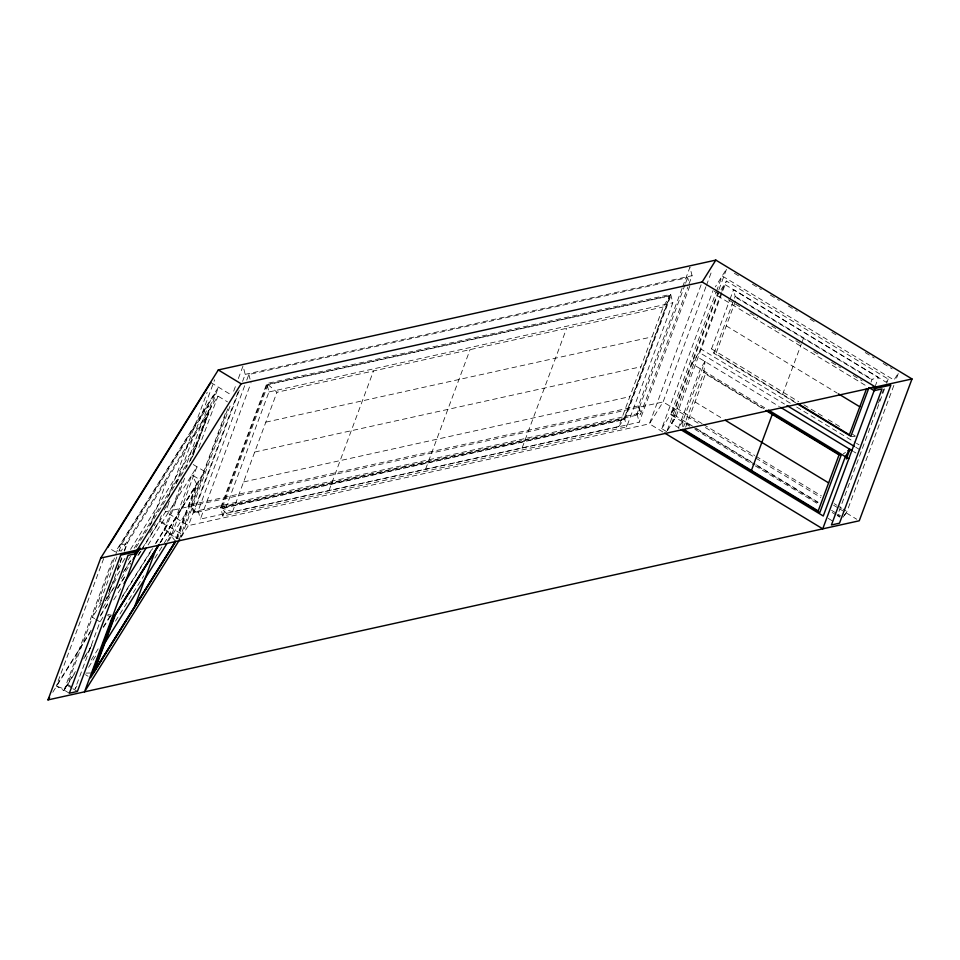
<?xml version="1.0" encoding="UTF-8"?>
<svg xmlns="http://www.w3.org/2000/svg" width="960" height="960" viewBox="0 0 960 960"><rect width="100%" height="100%" fill="white"/><g stroke="black" fill="none" stroke-linecap="round" stroke-linejoin="round"><path stroke-width="0.72" stroke-dasharray="4.8 3.6" d="M682.716 426.564L682.908 420.888L704.976 361.536L703.86 372.3L683.664 426.624M103.692 558.54L56.292 686.004L63.9 690.612L75.78 671.592M63.9 690.612L113.388 557.544M69.348 693.228L64.104 690.06L67.128 685.224L115.14 556.128M115.656 554.736L117.72 549.18L214.644 394.068L227.484 401.844M116.868 556.968L99.432 603.84L101.796 600.048M118.908 551.448L121.476 544.56L208.332 405.564L208.812 412.608L192.288 457.056M107.148 596.664L105.6 600.84L114.276 586.944M109.212 591.108L110.772 586.944M117.48 568.884L119.544 563.328M120.072 561.936L121.62 557.772M124.2 550.824L126.78 543.888L208.812 412.608M121.872 558.168L106.776 598.752L113.844 587.448M124.476 551.16L127.596 542.772M150.444 524.916L167.616 478.728M161.34 515.604L159.264 521.208L137.88 555.432M168.636 495.996L207.18 392.352M168.696 503.352L165.564 511.776L141.732 549.912M176.004 483.696L214.644 379.776M134.172 548.244L186.288 464.844L208.332 405.564M230.028 406.152L182.292 534.492L179.268 539.328L164.052 530.112L182.052 481.716M189.324 462.156L214.644 394.068M190.464 460.872L207.636 414.684M155.784 543.564L166.872 525.816L184.596 478.176M192.408 457.164L218.436 387.156L115.464 551.952L109.128 548.112M198.852 447.492L217.98 396.084L121.044 551.196L117.72 549.18M175.536 541.368L169.824 534.18L177.432 538.788L199.5 479.436L191.892 474.828L169.824 534.18L164.316 543M167.232 541.452L171.996 533.82L196.932 466.764L147.684 545.58M176.208 538.38L195.492 486.516L160.956 541.788M176.568 538.584L196.776 484.26L191.892 474.828M225.324 413.556L191.472 504.6L193.632 513.024L640.512 414.348L687.912 286.896M233.664 391.152L236.268 384.144M238.356 378.54L243.036 365.94L245.196 374.364L242.592 381.36M179.268 539.328L228.312 407.448M238.02 392.148L188.388 525.612L180.456 538.296M193.632 513.024L239.472 389.76M244.668 385.728L197.868 511.584L193.836 512.472M246.756 380.112L248.844 374.496L687.66 277.608L689.1 283.224M689.82 286.032L639.168 422.22L200.352 519.108L250.476 384.324M220.668 507.6L266.808 383.532L670.68 294.372L672.828 302.784L626.688 426.852L222.828 516.024L220.668 507.6L624.54 418.428L670.68 294.372L663.18 306.984L618.72 426.54L232.488 511.824L220.668 507.6L227.988 514.884M222.828 516.024L268.968 391.956L266.808 383.532L276.948 392.268L663.18 306.984M232.488 511.824L276.948 392.268M329.04 490.5L373.5 370.944M425.604 469.176L470.064 349.632M522.156 447.864L566.616 328.308M682.116 288.276L638.352 405.936L640.512 414.348M682.632 286.884L689.928 267.264L692.076 275.688L688.44 285.492M685.056 284.628L636.684 414.696L640.716 413.796M685.572 283.224L687.66 277.608M701.112 284.796L649.416 423.816L188.388 525.612L165.564 511.776L663.096 401.928L698.988 423.672M705.912 286.776L663.096 401.928L649.416 423.816L663.432 432.312M706.44 285.372L712.176 269.928M666.744 431.7L661.692 428.64L713.052 290.532M689.844 426.252L670.608 414.6L715.932 292.74M716.448 291.336L722.172 275.94L894 380.052L898.56 372.756L895.956 379.752M718.404 291.048L675.168 407.304L670.608 414.6M718.92 289.644L726.732 268.644L715.332 286.884M667.248 430.308L717.336 295.656L719.712 291.852M679.272 428.136L671.628 423.504L696.564 356.448L779.364 406.608M721.356 292.584L699.132 352.344L784.464 404.04M721.872 291.204L724.452 284.256L886.2 382.248L888.192 379.056L726.456 281.064L720.504 290.58M667.5 430.476L675.852 417.108L726.456 281.064M795.864 402.948L713.988 353.34L711.528 348.876L729.48 300.624M729.984 299.244L733.584 289.596L878.508 377.412L875.424 385.68M685.668 427.176L705.48 373.92L763.452 409.044M713.988 353.34L735.168 296.388L733.584 289.596M782.616 394.32L801.348 343.944M801.876 342.54L803.436 338.34M871.02 382.104L872.052 379.332L878.508 377.412M878.448 403.092L879.996 398.928M882.06 393.372L883.608 389.196M884.568 388.788L837.6 515.1L840.12 516.636M886.644 383.232L888.192 379.056M893.88 385.356L846.996 511.416L843.192 517.5M117.972 569.508L125.04 558.204M130.536 549.408L197.232 442.68M112.86 582.36L121.536 568.452M101.136 603.288L92.4 617.268L94.62 618.612M109.08 590.568L117.816 576.588M128.148 560.052L130.536 556.236M136.092 547.344L188.532 463.428M123.264 572.376L131.892 558.564M124.536 570.54L130.848 560.436M102.876 607.848L111.612 593.856M121.152 578.604L130.68 563.34M149.748 532.824L155.316 523.932M164.052 509.94L169.608 501.048M91.14 630.228L56.292 686.004L64.44 689.16L75.408 671.616M100.644 615.012L107.772 603.6M117.276 588.396L125.988 574.452M52.764 692.28L90.096 632.532M100.428 616.008L108.372 603.3M117.9 588.048L125.844 575.328M138.552 555L140.94 551.184M102.888 617.268L100.008 621.876L75.072 688.932L78.24 683.856M113.724 599.916L120.84 588.54M84.936 656.352L93.672 642.372M103.212 627.108L111.948 613.128M122.28 596.604L152.472 548.28M155.652 543.204L167.412 524.376L159.264 521.208L166.872 525.816M164.052 530.112L167.076 525.276L182.292 534.492M83.7 658.92L92.412 644.976M103.5 627.228L111.42 614.556M120.924 599.34L152.616 548.64M160.02 542.616L204.54 471.372L192.648 464.172M160.404 542.46L196.776 484.26M91.176 660.048L98.172 648.84M115.5 621.12L143.844 575.76M154.86 558.12L163.524 544.26M88.572 667.32L95.724 655.884M168.588 540.924L185.064 514.548M661.692 428.64L670.812 414.048L675.852 417.108M704.976 361.536L700.416 368.832L678.348 428.184L682.908 420.888L691.824 426.3M671.628 423.504L676.188 416.208M842.976 517.26L846.996 511.416L843.144 509.088M618.72 426.54L624.54 418.428L626.688 426.852M843.276 453.912L845.484 452.388M245.196 374.364L692.076 275.688M268.968 391.956L672.828 302.784M265.824 422.16L652.056 336.876M254.712 452.04L640.944 366.768M243.6 481.932L629.832 396.648M121.476 544.56L126.78 543.888M85.92 673.104L91.836 672.984M850.872 436.284L855.06 436.584M107.76 614.4L111.828 615.264M734.424 273.3L739.56 276.408M752.376 284.184L761.352 289.62M770.328 295.056L779.304 300.492M788.28 305.94L797.256 311.376M810.084 319.14L815.208 322.248M831.888 332.352L837.012 335.46M865.224 352.548L874.2 357.996M883.176 363.432L892.152 368.868M735.168 296.388L872.052 379.332M870.204 378.804L736.656 297.876L715.836 353.868L795.216 401.964M714.336 291.3L719.424 294.396M728.352 299.796L739.824 306.744M750.012 312.924L757.656 317.556M771.684 326.052L779.328 330.684M795.888 340.728L800.988 343.812M813.732 351.528L818.832 354.624M831.576 362.34L840.492 367.752M853.236 375.468L862.164 380.88M717.336 295.656L866.484 386.028M726.252 325.872L837.12 393.048M711.528 348.876L798.744 401.712M803.88 404.82L823.116 416.484M828.24 419.592L842.352 428.136M852.612 434.352L855.18 435.912M790.272 403.164L701.124 349.152L692.004 363.744L767.112 409.248M796.644 407.028L855.228 442.524M856.5 443.292L859.044 444.84M855.78 447.252L860.868 450.348M853.5 451.536L855.912 452.988M703.86 372.3L764.124 408.816M695.052 401.952L722.772 418.752M702.096 423.612L675.168 407.304L671.148 413.148L695.292 427.788M703.38 424.392L754.668 455.472M755.952 456.252L821.352 495.876M834.168 503.64L836.736 505.2M838.02 505.98L841.86 508.308M705.396 427.56L820.788 497.472M833.616 505.248L838.74 508.356M840.024 509.136L845.148 512.232M846.432 513.012L856.692 519.228M696.564 428.556L755.148 464.052M756.42 464.82L818.82 502.632M831.564 510.348L836.652 513.432M837.924 514.212L840.456 515.736M693.108 427.068L817.884 502.668M694.968 429.36L753.96 465.096M755.244 465.876L818.076 503.952M832.176 512.496L836.028 514.824M837.3 515.604L839.868 517.152M828.276 518.424L833.364 521.508M210.828 382.548L231.12 394.848M164.388 529.212L171.996 533.82M107.58 615.348L110.112 616.884M95.724 619.284L102.684 623.496M85.512 674.7L88.044 676.236M67.452 684.324L72.528 687.396M67.128 685.224L71.7 687.996M72.84 688.68L77.412 691.452M186.288 464.844L186.96 467.196M637.02 413.796L639.168 422.22M248.844 374.496L251.004 382.92M198.192 510.684L200.352 519.108M267.072 384.564L220.932 508.62L624.804 419.448L670.932 295.392L267.072 384.564M268.044 384.6L222.108 508.116L623.832 419.412L669.768 295.896L268.044 384.6M638.352 405.936L191.472 504.6L194.16 511.572L641.052 412.908L638.352 405.936"/><path stroke-width="1.44" d="M48 699.9L100.74 558.072L218.304 369.948L715.836 260.1L912 378.96L859.26 520.788L48 699.9L49.584 697.368M112.656 618.432L90.576 677.772L175.848 541.308M134.616 606.636L155.472 550.572M751.416 470.448L772.272 414.384M866.568 388.596L849.384 434.784L797.736 403.488M868.956 387.66L850.872 436.284L797.148 403.728M846.312 459.012L849.9 449.352L847.692 450.876M107.856 547.332L210.828 382.548M664.704 433.08L822.744 528.84L875.496 387.012L702.156 281.988L241.128 383.784L137.256 550.02L84.504 691.848L179.664 539.568M134.784 554.124L136.368 551.604M138.24 549.072L136.656 551.604L120.708 555.12L69.348 693.228L77.412 691.452L128.004 555.408L135.888 553.668L138.264 549.876M133.068 559.524L140.22 548.088M123.996 583.488L146.1 548.112M110.568 621.756L158.448 545.136M158.82 544.992L114.552 615.84L93.312 672.948L175.536 541.368M159.396 544.296L115.44 614.628L94.596 670.692L174.648 542.58M105.012 642.66L167.016 543.444M702.156 281.988L715.836 260.1M849.9 449.352L845.34 456.648L823.272 516L680.916 429.744M100.74 558.072L912 378.96M872.352 387.06L874.908 388.596L890.868 385.08L839.496 523.188L831.432 524.964L882.024 388.92L874.14 390.66L869.04 387.576M838.38 393.816L859.8 406.788M787.008 405.588L854.508 446.484M780.648 407.388L852.3 450.804M768.396 410.028L848.82 458.76M766.692 410.364L841.068 455.424L819.828 512.544L682.62 429.408M765.972 410.568L839.064 454.86L818.208 510.924L684.624 429.984M725.292 420.276L828.636 482.892M218.304 369.948L241.128 383.784"/></g></svg>
